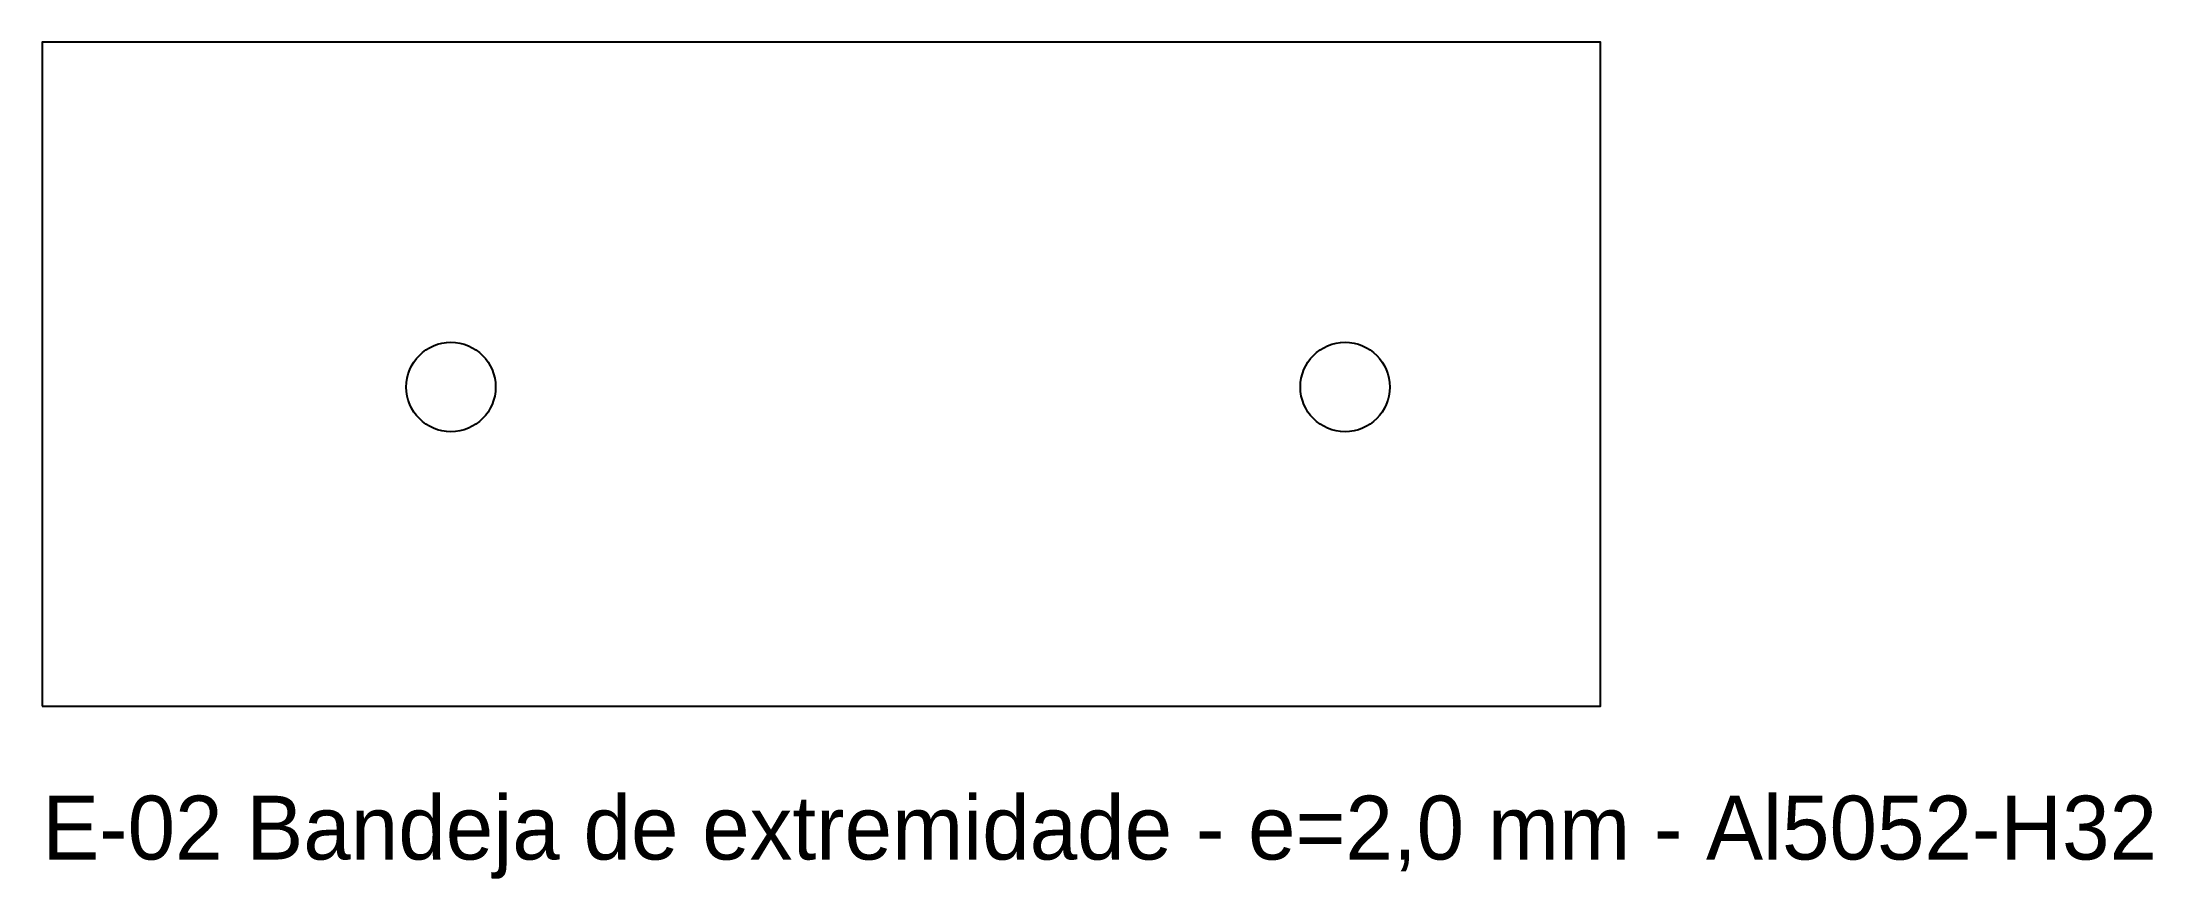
# Model space of a CAD drawing. Header units: millimetres. Extents: x 0 to 165, y -14 to 52.
import ezdxf

# ---------------------------------------------------------------- set-up
doc = ezdxf.new("R2010")
doc.units = ezdxf.units.MM

msp = doc.modelspace()

# ---------------------------------------------------------------- linework, layer by layer
at = {"layer": 'CORTE'}
msp.add_lwpolyline([(0, 0), (122, 0), (122, 52), (0, 52)], close=True, dxfattribs=at)
at = {"layer": 'FUROS'}
for centre in [(32, 25), (102, 25)]:
    msp.add_circle(centre, 3.5, dxfattribs=at)

# ---------------------------------------------------------------- texts
at = {"layer": 'GRAVAR-NAO'}
msp.add_text('E-02 Bandeja de extremidade - e=2,0 mm - Al5052-H32', height=5, dxfattribs=at).set_placement((0, -12))

doc.saveas('drawing.dxf')
